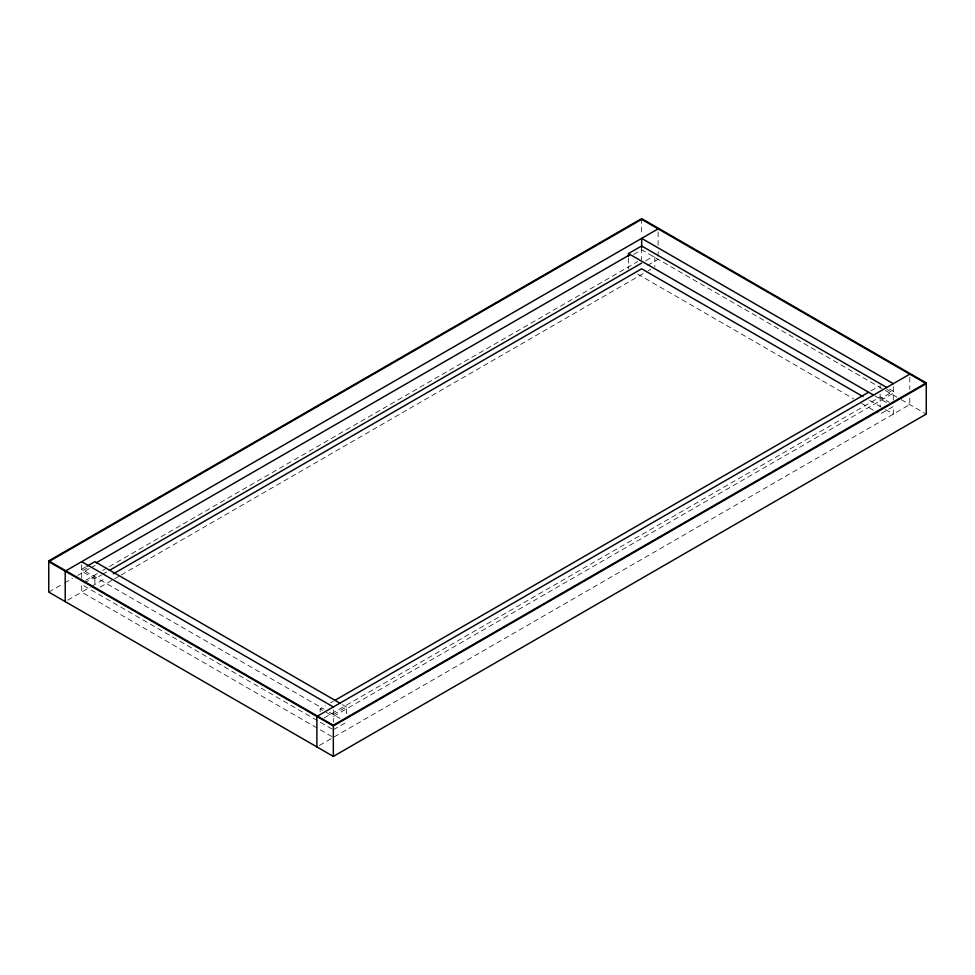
<?xml version="1.0" encoding="UTF-8"?>
<svg xmlns="http://www.w3.org/2000/svg" width="975" height="975" viewBox="0 0 975 975"><rect width="100%" height="100%" fill="white"/><g stroke="black" fill="none" stroke-linecap="round" stroke-linejoin="round"><path stroke-width="0.73" stroke-dasharray="4.88 3.66" d="M85.642 566.987L81.693 569.278L324.127 709.239M86.958 568.133L81.693 571.179L94.868 578.784L101.449 574.982M48.75 592.093L63.241 583.732M64.557 582.965L72.467 578.407M77.732 575.36L89.59 568.51M90.907 567.755L96.184 564.708M633.75 254.353L641.66 249.783L884.093 389.756M85.642 580.308L97.5 573.458M102.765 570.412L108.042 567.377M109.358 566.609L637.699 261.58M84.325 582.965L94.868 576.883L94.868 572.313M102.765 574.214L106.726 571.935M645.608 260.812L653.518 256.254M67.75 600.137L90.248 587.145M91.577 586.389L106.068 578.017M647.583 265.383L658.125 259.289M100.132 587.145L113.307 579.54M114.623 578.784L119.901 575.737M121.217 574.982L646.925 271.464M648.241 270.709L650.873 269.185M320.166 711.713L320.166 708.862L325.443 705.815M330.708 702.78L333.34 701.257M870.907 390.89L878.816 386.332M324.127 717.99L880.132 396.983L889.358 402.297M333.34 714.565L346.515 706.96L346.515 714.565M333.34 729.775L346.515 722.17M319.41 745.436L909.785 404.588L909.785 395.46M889.358 388.988L893.307 391.268L880.132 398.885L880.132 406.49M886.726 389.366L893.307 393.169L333.34 716.467L324.127 711.141M885.41 390.512L899.901 398.885M901.217 399.64L926.25 414.095M874.868 395.838L886.726 402.687M869.59 400.396L884.093 408.769M885.41 409.524L893.307 414.095L893.307 406.49L880.132 414.095L876.184 411.816M637.699 274.121L853.783 398.885M861.693 403.443L874.868 411.048M342.566 704.681L346.515 706.96M329.392 712.286L339.934 718.368M320.166 708.862L322.798 710.385M332.024 729.02L81.693 584.488L81.693 592.093L332.024 736.625M909.785 377.203L909.785 389.366M893.307 386.709L893.307 400.396M880.132 385.564L880.132 388.416M880.132 394.119L880.132 396.983M658.125 231.904L658.125 245.603M658.125 251.684L658.125 256.254M654.834 256.913L654.834 266.894M641.66 218.595L641.66 234.938M641.66 247.882L641.66 259.679M628.485 258.156L628.485 268.808M333.34 710.007L333.34 722.17M94.868 578.784L94.868 584.488M81.693 564.708L81.693 578.407"/><path stroke-width="1.46" d="M48.75 560.905L641.66 218.595L926.25 382.907L926.25 414.095L333.34 756.405L48.75 592.093L48.75 560.905L333.34 725.217L926.25 382.907M658.125 228.869L65.215 571.179L65.215 601.599M86.958 566.231L94.868 561.673L339.934 703.158M628.485 256.632L628.485 253.585L641.66 245.98L886.726 387.465M96.184 562.807L629.801 254.731M109.358 570.412L641.66 263.092M113.307 573.836L641.66 268.808L863.009 396.593M334.657 700.489L868.274 392.413M909.785 374.156L316.875 716.467L316.875 746.899M893.307 383.663L641.66 238.375L641.66 247.504M628.485 253.585L873.551 395.07M81.693 561.673L333.34 706.96M333.34 725.217L333.34 756.405M641.66 219.351L48.75 561.673L333.34 725.973L926.25 383.663L641.66 219.351"/></g></svg>
